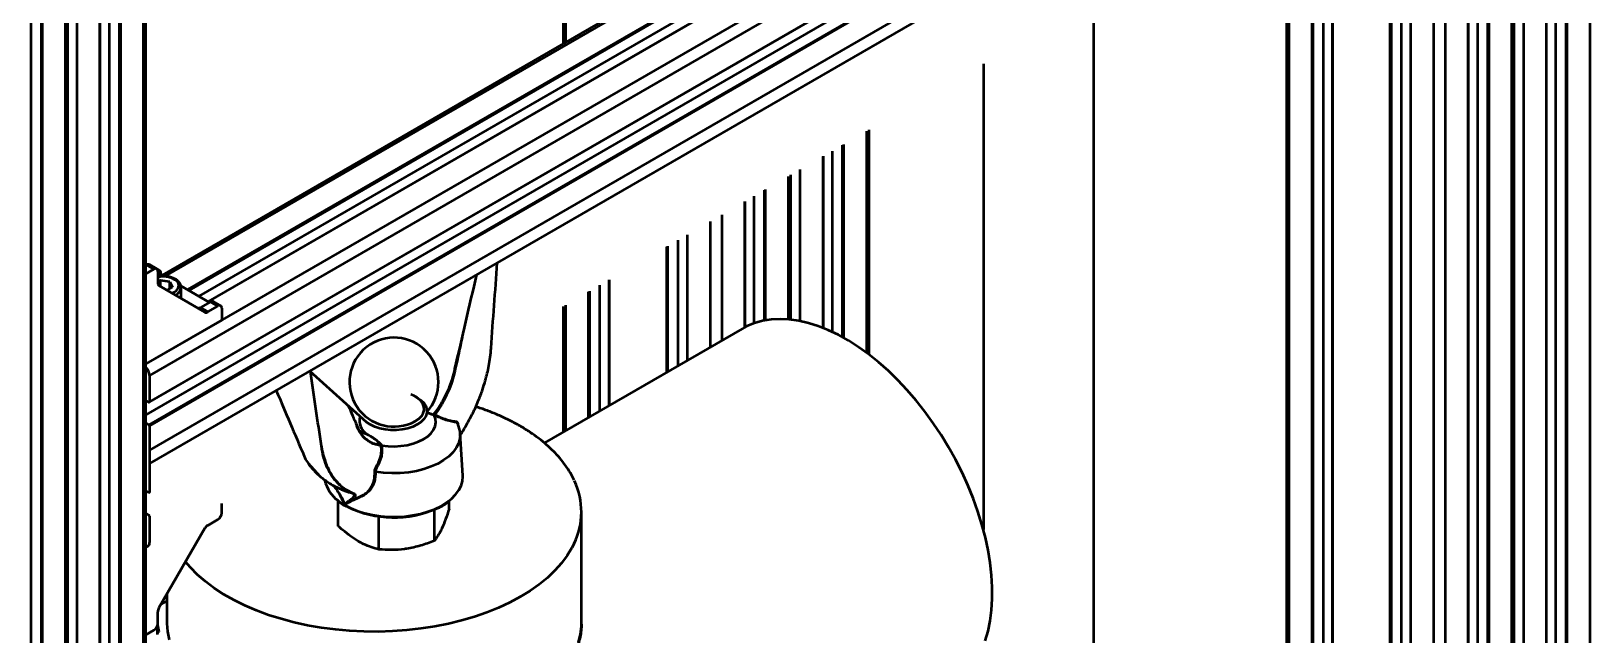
# Model space of a CAD drawing. Header units: millimetres. Extents: x 32504 to 36677, y 41990 to 42879.
# Drawn here: x 33491 to 33603.8, y 42545.3 to 42589 of the extents above; entities that cross this region are included whole.
import ezdxf

# ---------------------------------------------------------------- set-up
doc = ezdxf.new("R2010")
doc.units = ezdxf.units.MM
doc.layers.add('Net_dam', color=7, linetype='Continuous', lineweight=50)

msp = doc.modelspace()

# ---------------------------------------------------------------- linework, layer by layer
at = {"layer": 'Net_dam'}
for p, q in [((33603.7691, 42743.1699), (33603.7691, 42433.1955)), ((33601.2942, 42741.7412), (33601.2942, 42434.6242)), ((33602.0296, 42742.1657), (33602.0296, 42434.1996)), ((33602.1144, 42742.2147), (33602.1144, 42434.1507)), ((33600.6154, 42741.3493), (33600.6154, 42435.0161)), ((33600.633, 42435.0059), (33600.633, 42741.3594)), ((33598.1122, 42739.9042), (33598.1122, 42436.4611)), ((33598.288, 42436.3596), (33598.288, 42740.0057)), ((33598.9608, 42740.3941), (33598.9608, 42435.9713)), ((33595.6373, 42738.4755), (33595.6373, 42437.8898)), ((33596.3727, 42738.9001), (33596.3727, 42437.4653)), ((33596.4576, 42738.949), (33596.4576, 42437.4163)), ((33593.3039, 42737.1285), (33593.3039, 42455.6952)), ((33594.9585, 42738.0837), (33594.9585, 42446.9014)), ((33594.9761, 42446.8913), (33594.9761, 42738.0938)), ((33497.4626, 42356.8172), (33497.4626, 42681.8005)), ((33499.1173, 42357.7724), (33499.1173, 42682.7557)), ((33499.293, 42358.0174), (33499.293, 42682.8571)), ((33495.9636, 42355.9518), (33495.9636, 42680.9351)), ((33495.9812, 42355.9763), (33495.9812, 42680.9452)), ((33496.6424, 42357.2418), (33496.6424, 42681.327)), ((33497.3778, 42356.8172), (33497.3778, 42681.7515)), ((33493.6362, 42354.7517), (33493.6362, 42679.5915)), ((33494.3089, 42354.9966), (33494.3089, 42679.9799)), ((33491.7209, 42353.5516), (33491.7209, 42678.4859)), ((33491.8058, 42353.5516), (33491.8058, 42678.5348)), ((33493.4604, 42354.5068), (33493.4604, 42679.49)), ((33490.9855, 42353.9761), (33490.9855, 42678.0613)), ((33529.6643, 42588.1694), (33529.6643, 42634.4706)), ((33529.4886, 42634.3692), (33529.4886, 42588.0679)), ((33592.4554, 42618.6634), (33499.293, 42564.8819)), ((33592.8796, 42617.9286), (33499.5415, 42564.0456)), ((33581.8488, 42618.2948), (33500.469, 42571.3153)), ((33581.9902, 42618.1736), (33500.6669, 42571.2266)), ((33583.6448, 42617.2184), (33502.2994, 42570.2587)), ((33583.7297, 42617.1694), (33502.3842, 42570.2097)), ((33584.4652, 42616.7448), (33503.1197, 42569.7851)), ((33499.5291, 42562.1075), (33592.8672, 42615.9904)), ((33592.8796, 42616.0179), (33499.5415, 42562.1349)), ((33585.1263, 42616.3631), (33503.7809, 42569.4034)), ((33585.1439, 42616.353), (33503.7984, 42569.3933)), ((33592.1018, 42614.7848), (33499.293, 42561.2074)), ((33592.8372, 42614.3603), (33499.4991, 42560.4774)), ((33592.8796, 42614.2868), (33499.5415, 42560.4039)), ((33592.8796, 42612.5391), (33499.5415, 42558.6562)), ((33592.8796, 42611.5593), (33499.5415, 42557.6764)), ((33592.4554, 42605.3959), (33592.4554, 42456.1851)), ((33584.4651, 42600.7832), (33584.4651, 42521.752)), ((33585.1263, 42601.1649), (33585.1263, 42521.3703)), ((33585.1439, 42601.1751), (33585.1439, 42521.3602)), ((33583.6448, 42600.3097), (33583.6448, 42522.2256)), ((33583.7297, 42600.3587), (33583.7297, 42522.1766)), ((33589.3017, 42600.1033), (33589.3017, 42518.9599)), ((33589.3865, 42600.0543), (33589.3865, 42518.9109)), ((33590.1219, 42599.6298), (33590.1219, 42518.4864)), ((33581.8145, 42599.253), (33581.8145, 42523.2822)), ((33581.9902, 42599.3545), (33581.9902, 42523.1807)), ((33590.7832, 42599.248), (33590.7832, 42455.8803)), ((33590.8007, 42599.2379), (33590.8007, 42455.8904)), ((33567.8883, 42531.3216), (33567.8883, 42591.2136)), ((33559.8883, 42586.5953), (33559.8883, 42552.9067)), ((33551.4432, 42565.6862), (33551.4432, 42581.7201)), ((33551.6189, 42565.5538), (33551.6189, 42581.8215)), ((33549.7037, 42566.8128), (33549.7037, 42580.7159)), ((33549.7885, 42566.7655), (33549.7885, 42580.7649)), ((33548.2895, 42567.4845), (33548.2895, 42579.8995)), ((33548.3071, 42567.4775), (33548.3071, 42579.9096)), ((33548.9683, 42567.1896), (33548.9683, 42580.2913)), ((33545.7863, 42568.1034), (33545.7863, 42578.4544)), ((33545.9621, 42568.0859), (33545.9621, 42578.5559)), ((33546.6348, 42567.9809), (33546.6348, 42578.9443)), ((33543.3114, 42567.828), (33543.3114, 42577.0257)), ((33544.0468, 42568.0239), (33544.0468, 42577.4502)), ((33544.1317, 42568.0396), (33544.1317, 42577.4992)), ((33542.6326, 42567.5374), (33542.6326, 42576.6338)), ((33542.6502, 42567.5464), (33542.6502, 42576.644)), ((33540.1295, 42566.0984), (33540.1295, 42575.1888)), ((33540.978, 42566.5882), (33540.978, 42575.6786)), ((33537.796, 42564.7513), (33537.796, 42573.8417)), ((33538.4573, 42574.2235), (33538.4573, 42565.1331)), ((33538.4748, 42565.1432), (33538.4748, 42574.2336)), ((33536.9758, 42564.2778), (33536.9758, 42573.3682)), ((33537.0606, 42564.3268), (33537.0606, 42573.4172)), ((33499.293, 42572.0266), (33499.3365, 42572.0517)), ((33499.293, 42571.4143), (33499.8668, 42571.7455)), ((33499.3365, 42572.0517), (33499.8668, 42571.7455)), ((33500.0668, 42571.7653), (33499.5365, 42572.0715)), ((33500.2719, 42571.6461), (33500.0787, 42571.7576)), ((33500.1496, 42571.5822), (33500.1496, 42570.7376)), ((33500.1496, 42571.2629), (33500.3547, 42571.3813)), ((33500.3547, 42571.3813), (33500.3547, 42571.4629)), ((33500.6192, 42571.2286), (33500.3547, 42571.3813)), ((33500.3516, 42570.9323), (33500.1496, 42570.8157)), ((33500.2325, 42570.5545), (33503.5599, 42568.633)), ((33501.023, 42570.8284), (33500.3516, 42570.9323)), ((33500.3516, 42570.4857), (33500.3516, 42570.9323)), ((33500.8161, 42570.2175), (33501.2029, 42570.4408)), ((33501.023, 42570.8284), (33501.2029, 42570.4408)), ((33501.023, 42570.3369), (33501.023, 42570.8284)), ((33503.8902, 42569.3403), (33501.8137, 42570.539)), ((33501.8315, 42569.6311), (33501.8315, 42570.414)), ((33531.4038, 42561.0612), (33531.4038, 42570.1516)), ((33532.1392, 42561.4857), (33532.1392, 42570.5761)), ((33532.8004, 42570.9578), (33532.8004, 42561.8674)), ((33532.818, 42561.8776), (33532.818, 42570.968)), ((33501.4507, 42569.8834), (33501.4223, 42569.8674)), ((33503.961, 42569.3811), (33503.2296, 42568.9589)), ((33503.7599, 42568.6528), (33504.4913, 42569.075)), ((33503.961, 42569.3811), (33504.4913, 42569.075)), ((33504.6913, 42569.0948), (33504.1609, 42569.4009)), ((33529.4886, 42569.0459), (33529.4886, 42559.9555)), ((33529.6643, 42560.057), (33529.6643, 42569.1474)), ((33531.3189, 42561.0122), (33531.3189, 42570.1026)), ((33504.7741, 42568.0461), (33499.293, 42564.8819)), ((33503.2296, 42568.9589), (33503.7599, 42568.6528)), ((33504.7741, 42568.9117), (33504.7741, 42568.0461)), ((33542.4313, 42567.4272), (33535.3602, 42563.3452)), ((33499.5415, 42564.0456), (33499.5415, 42562.1349)), ((33518.9165, 42562.4529), (33518.7751, 42562.5346)), ((33535.3602, 42563.3452), (33528.1184, 42559.1646)), ((33499.4991, 42562.1104), (33499.293, 42562.2294)), ((33520.1734, 42561.1672), (33520.1426, 42561.1842)), ((33499.293, 42560.5963), (33499.4991, 42560.4774)), ((33499.5415, 42560.4039), (33499.5415, 42555.6026)), ((33514.7338, 42560.0305), (33515.2794, 42559.8043)), ((33515.4042, 42559.7247), (33515.5514, 42559.6397)), ((33516.3496, 42558.9946), (33516.3577, 42558.9645)), ((33522.2161, 42556.8075), (33522.0298, 42559.8483)), ((33499.4991, 42555.5781), (33499.293, 42555.6971)), ((33504.7741, 42554.1159), (33504.7741, 42554.7786)), ((33513.2039, 42553.1583), (33513.2039, 42554.9261)), ((33513.3343, 42555.3859), (33513.2999, 42555.4573)), ((33513.3174, 42555.4302), (33513.3366, 42555.3932)), ((33513.3308, 42555.3855), (33513.4408, 42555.185)), ((33513.4453, 42555.1873), (33513.4714, 42555.1366)), ((33513.7071, 42554.731), (33513.667, 42554.7542)), ((33514.0869, 42554.9601), (33514.1605, 42554.9999)), ((33514.1987, 42554.9734), (33514.1176, 42554.9338)), ((33514.5776, 42555.1486), (33514.1987, 42554.9734)), ((33520.1586, 42552.0825), (33520.1586, 42554.3564)), ((33521.2345, 42554.4005), (33521.2345, 42554.9854)), ((33499.293, 42554.064), (33499.4991, 42553.945)), ((33499.5415, 42553.8715), (33499.5415, 42551.9608)), ((33503.7599, 42553.2038), (33504.4913, 42553.626)), ((33516.1433, 42551.4614), (33516.1433, 42553.8599)), ((33530.805, 42546.1678), (33530.805, 42554.1699)), ((33500.2325, 42547.2294), (33503.5599, 42552.9927)), ((33500.3726, 42547.4721), (33500.805, 42547.7217)), ((33500.805, 42548.221), (33500.805, 42546.1678)), ((33500.1496, 42546.1061), (33500.1496, 42546.9507)), ((33499.293, 42545.285), (33499.8668, 42545.6162)), ((33500.0979, 42545.8879), (33500.0979, 42545.2982))]:
    msp.add_line(p, q, dxfattribs=at)
at = {"layer": 'Net_dam', "flags": 128}
for points in [[(33500.1412, 42571.6563), (33500.1801, 42571.6639), (33500.229, 42571.6619), (33500.2719, 42571.6461), (33500.307, 42571.6169), (33500.3332, 42571.5755), (33500.3493, 42571.5235), (33500.3547, 42571.4629)], [(33501.184, 42570.005), (33501.3376, 42570.0793), (33501.5127, 42570.2097), (33501.6262, 42570.3611), (33501.6709, 42570.524), (33501.644, 42570.6882), (33501.5472, 42570.8434), (33501.3866, 42570.9799), (33501.1723, 42571.089), (33500.9176, 42571.1639), (33500.6388, 42571.1999), (33500.3532, 42571.1947), (33500.1496, 42571.1648)], [(33560.0258, 42544.8512), (33560.2262, 42545.5487), (33560.3776, 42546.2885), (33560.4792, 42547.0672), (33560.5305, 42547.881), (33560.5313, 42548.7261), (33560.4816, 42549.5983), (33560.3816, 42550.4937), (33560.2318, 42551.4078), (33560.033, 42552.3363), (33559.7859, 42553.2749), (33559.4919, 42554.2189), (33559.1524, 42555.1641), (33558.7689, 42556.1057), (33558.3433, 42557.0394), (33557.8776, 42557.9607), (33557.374, 42558.8652), (33556.8349, 42559.7486), (33556.263, 42560.6067), (33555.6609, 42561.4353), (33555.0314, 42562.2307), (33554.3777, 42562.9888), (33553.7027, 42563.7063), (33553.0098, 42564.3795), (33552.3022, 42565.0054), (33551.5834, 42565.5809), (33550.8566, 42566.1033), (33550.1254, 42566.5701), (33549.3933, 42566.979), (33548.6638, 42567.3282), (33547.9403, 42567.616), (33547.2263, 42567.841), (33546.5251, 42568.002), (33545.8402, 42568.0985), (33545.1748, 42568.1298), (33544.5321, 42568.0959), (33543.915, 42567.9969), (33543.3267, 42567.8332), (33542.7698, 42567.6057), (33542.4313, 42567.4272)], [(33518.9163, 42560.4937), (33518.5958, 42560.3384), (33518.2335, 42560.2177), (33517.8404, 42560.1351), (33517.4284, 42560.0932), (33517.01, 42560.0932), (33516.598, 42560.1351), (33516.2049, 42560.2177), (33515.8426, 42560.3384), (33515.5222, 42560.4937), (33515.2532, 42560.6787), (33511.1374, 42564.3706)], [(33518.7748, 42560.7386), (33519.0276, 42560.9134), (33519.2223, 42561.1115), (33519.3525, 42561.3264), (33519.4142, 42561.5512), (33519.4054, 42561.7789), (33519.3263, 42562.0019), (33519.1794, 42562.2133), (33518.9696, 42562.4061), (33518.7035, 42562.5741), (33518.4663, 42562.6829)], [(33518.9165, 42562.4529), (33519.1852, 42562.2681), (33519.3943, 42562.0589), (33519.5374, 42561.832), (33519.6101, 42561.5941), (33519.6101, 42561.3526), (33519.5374, 42561.1148), (33519.3943, 42560.8878), (33519.1852, 42560.6787), (33518.9163, 42560.4937)], [(33516.3496, 42558.9946), (33516.8069, 42558.9377), (33517.2738, 42558.9218), (33517.7394, 42558.9473), (33518.1928, 42559.0136), (33518.6233, 42559.1192), (33519.0208, 42559.2615), (33519.3759, 42559.4372), (33519.6803, 42559.6422), (33519.9268, 42559.8717), (33520.1096, 42560.1202), (33520.2245, 42560.382), (33520.2687, 42560.6508), (33520.2412, 42560.9203), (33520.1426, 42561.1842)], [(33522.0298, 42559.8483), (33522.0308, 42559.8297), (33522.0103, 42559.4821), (33521.9148, 42559.1387), (33521.7458, 42558.8049), (33521.5058, 42558.4859), (33521.1987, 42558.1866), (33520.8292, 42557.9119), (33520.4032, 42557.666), (33519.9274, 42557.4527), (33519.409, 42557.2754), (33518.8564, 42557.1369), (33518.2782, 42557.0393), (33517.6833, 42556.9842), (33517.0812, 42556.9724), (33516.4813, 42557.0041), (33515.8929, 42557.0788)], [(33521.2127, 42554.9686), (33521.4072, 42555.1286), (33521.7008, 42555.4256), (33521.9316, 42555.7406), (33522.0962, 42556.0691), (33522.1923, 42556.4066), (33522.2187, 42556.7482), (33522.2161, 42556.8075)], [(33513.19, 42554.9963), (33513.2903, 42554.9201), (33513.6837, 42554.6644)], [(33513.333, 42555.3865), (33513.3334, 42555.3861), (33513.3349, 42555.3857), (33513.3373, 42555.3859), (33513.3406, 42555.3867), (33513.3447, 42555.388)], [(33513.3343, 42555.3859), (33513.3365, 42555.3877), (33513.3382, 42555.3893), (33513.3393, 42555.3907), (33513.3399, 42555.3917), (33513.3399, 42555.3925), (33513.3394, 42555.393), (33513.3383, 42555.3933), (33513.3366, 42555.3932)], [(33513.6837, 42554.6644), (33514.1266, 42554.4373), (33514.613, 42554.2421), (33515.136, 42554.0815), (33515.6882, 42553.9576), (33516.2619, 42553.8724), (33516.8491, 42553.8269), (33517.4414, 42553.8218), (33518.0306, 42553.8573), (33518.6085, 42553.9326), (33519.1668, 42554.047), (33519.6978, 42554.1986), (33520.194, 42554.3854), (33520.6484, 42554.6048), (33521.0547, 42554.8537), (33521.2127, 42554.9686)], [(33530.273, 42551.8842), (33530.1185, 42551.5802), (33529.7735, 42551.0143), (33529.3615, 42550.4636), (33528.8845, 42549.9306), (33528.3446, 42549.418), (33527.7446, 42548.9282), (33527.0873, 42548.4635), (33526.3758, 42548.0263), (33525.6136, 42547.6185), (33524.8043, 42547.2422), (33523.9518, 42546.8991), (33523.0602, 42546.5909), (33522.1338, 42546.3191), (33521.177, 42546.085), (33520.1944, 42545.8897), (33519.1908, 42545.7341), (33518.1709, 42545.619), (33517.1397, 42545.545), (33516.102, 42545.5123), (33515.0629, 42545.5212), (33514.0274, 42545.5716), (33513.0004, 42545.6633), (33511.9869, 42545.7958), (33510.9917, 42545.9685), (33510.0196, 42546.1806), (33509.0753, 42546.431), (33508.1633, 42546.7186), (33507.2879, 42547.0419), (33506.4534, 42547.3994), (33505.6639, 42547.7895), (33504.9229, 42548.2101), (33504.2343, 42548.6594), (33503.6011, 42549.1351), (33503.0265, 42549.635), (33502.5133, 42550.1566), (33502.1618, 42550.5711)], [(33500.805, 42546.1678), (33500.8053, 42546.1123), (33500.8477, 42545.5151), (33500.9613, 42544.921)], [(33530.5975, 42544.7327), (33530.7338, 42545.3252), (33530.7989, 42545.9217), (33530.805, 42546.1678)]]:
    msp.add_lwpolyline(points, dxfattribs=at)
at = {"layer": 'Net_dam'}
for centre, radius, start, end in [((33499.4536, 42571.8881), 0.2012, 65.692881, 125.617577), ((33499.9772, 42571.6101), 0.1747, 350.785963, 129.203285), ((33500.3499, 42570.7179), 0.2012, 174.379621, 234.301961), ((33501.1976, 42570.4674), 0.6366, 293.432238, 354.720947), ((33504.0781, 42569.2176), 0.2012, 65.692881, 125.617577), ((33504.6017, 42568.9396), 0.1747, 350.785963, 129.203285), ((33503.1117, 42569.1243), 0.2031, 247.423597, 305.46513), ((33503.6427, 42568.8163), 0.2012, 245.686048, 305.618173), ((33517.2358, 42563.5681), 3.2209, 317.489502, 298.544424), ((33498.6149, 42564.002), 0.9277, 2.697218, 43.030069), ((33499.5157, 42562.1307), 0.0262, 230.796715, 9.214037), ((33520.0338, 42561.246), 0.0808, 323.353813, 338.559501), ((33520.2987, 42561.1443), 0.1274, 153.75077, 169.637639), ((33499.4494, 42560.3997), 0.0922, 2.605478, 57.394522), ((33515.9108, 42560.7905), 1.171, 164.595914, 237.368613), ((33521.7628, 42560.7022), 0.0625, 161.569318, 214.030359), ((33521.8793, 42560.5091), 0.0397, 118.830288, 136.596971), ((33516.3138, 42559.0639), 0.0456, 256.702305, 285.713765), ((33516.3414, 42559.049), 0.086, 252.286383, 280.930287), ((33515.8813, 42556.996), 0.0836, 82.061844, 117.367665), ((33516.0293, 42557.4724), 0.1238, 220.530401, 246.56394), ((33499.5157, 42555.5984), 0.0262, 230.796715, 9.214037), ((33514.5886, 42556.9487), 2.4017, 191.806487, 234.38599), ((33514.2437, 42555.6203), 0.0899, 258.160694, 288.766201), ((33525.5811, 42554.1694), 5.2188, 334.030787, 25.504128), ((33517.2295, 42561.3983), 7.6231, 243.759618, 294.044456), ((33514.1113, 42555.0927), 0.1348, 221.084984, 259.563113), ((33514.0699, 42554.9093), 0.0536, 27.215877, 71.592124), ((33514.1533, 42554.9489), 0.0516, 28.361392, 81.935679), ((33499.4494, 42553.8674), 0.0922, 2.605478, 57.394522), ((33504.16, 42554.1439), 0.6147, 302.605478, 357.394522), ((33504.0653, 42552.7142), 0.577, 121.954672, 151.144391), ((33499.2864, 42551.9172), 0.2589, 271.4647, 9.713744), ((33500.7264, 42546.931), 0.5771, 148.856272, 178.043501), ((33499.5356, 42546.134), 0.6147, 302.605478, 357.394522), ((33505.2273, 42546.5895), 5.1302, 186.762063, 192.257654)]:
    msp.add_arc(centre, radius, start, end, dxfattribs=at)
msp.add_ellipse((33515.0979, 42534.3279), major_axis=(14.9589, -11.1111), ratio=0.09983118, start_param=3.09105633, end_param=3.21509202, dxfattribs=at)
for points, knots in [([(33520.109, 42561.2165), (33520.2325, 42561.3846), (33520.4793, 42561.7207), (33520.8465, 42562.331), (33521.1925, 42563.0376), (33521.4807, 42563.7989), (33521.5943, 42564.2911), (33521.647, 42564.5191), (33521.647, 42564.5191), (33521.647, 42564.5191), (33521.647, 42564.5191), (33522.1742, 42566.7963), (33522.7015, 42569.0735), (33523.2287, 42571.3507)], [0, 0, 0, 0, 0.1716077, 0.34319531, 0.57260943, 0.80202085, 1, 1, 1, 1.00000001, 1.00000002, 1.00000003, 2.97949356, 2.97949356, 2.97949356, 2.97949356]), ([(33522.036, 42559.7465), (33522.0406, 42559.7531), (33522.2152, 42560.0008), (33522.5067, 42560.5015), (33522.9473, 42561.3119), (33523.327, 42562.1481), (33523.6334, 42562.9637), (33523.8411, 42563.6324), (33523.9932, 42564.2173), (33524.1126, 42564.7844), (33524.2145, 42565.3955), (33524.245, 42565.8101), (33524.261, 42566.0281), (33524.261, 42566.0281), (33524.261, 42566.0281), (33524.261, 42566.0281), (33524.4124, 42568.0883), (33524.5637, 42570.1486), (33524.7151, 42572.2088)], [0, 0, 0, 0, 0.00350462, 0.13171226, 0.24810151, 0.40116313, 0.52884332, 0.63078055, 0.71360222, 0.80117549, 0.89545606, 1, 1, 1, 1.00000001, 1.00000001, 1.00000001, 1.98809489, 1.98809489, 1.98809489, 1.98809489]), ([(33501.8266, 42570.4077), (33501.8249, 42570.4588), (33501.8212, 42570.5713), (33501.7411, 42570.7348), (33501.6095, 42570.8895), (33501.4254, 42571.0224), (33501.1961, 42571.128), (33500.9323, 42571.2005), (33500.6495, 42571.2346), (33500.3821, 42571.2346), (33500.2199, 42571.2059), (33500.1496, 42571.1935)], [0, 0, 0, 0, 0.09047141, 0.19913594, 0.3102353, 0.42665594, 0.54672283, 0.66748193, 0.78789126, 0.90812248, 1, 1, 1, 1]), ([(33522.1738, 42566.7947), (33522.008, 42566.0418), (33521.8421, 42565.2889), (33521.6762, 42564.536), (33521.6762, 42564.536), (33521.6762, 42564.536), (33521.6762, 42564.536), (33521.624, 42564.299), (33521.5141, 42563.8001), (33521.2336, 42563.0244), (33520.8976, 42562.3162), (33520.5409, 42561.7027), (33520.3039, 42561.3689), (33520.1844, 42561.2007)], [-0.65017813, -0.65017813, -0.65017813, -0.65017813, 0, 0, 0, 0, 0, 0, 0.20465183, 0.43089442, 0.6641007, 0.83076297, 1, 1, 1, 1]), ([(33514.2253, 42555.5323), (33513.9595, 42555.6714), (33513.4279, 42555.9495), (33512.9976, 42556.426), (33512.669, 42556.8936), (33512.4204, 42557.3316), (33512.2318, 42557.8335), (33512.0761, 42558.3613), (33512.031, 42558.6645), (33511.9894, 42558.9439), (33511.9894, 42558.9439), (33511.9894, 42558.9439), (33511.9894, 42558.9439), (33511.7222, 42560.7377), (33511.4549, 42562.5316), (33511.1877, 42564.3254)], [0, 0, 0, 0, 0.2314719, 0.46294347, 0.4768406, 0.64698924, 0.81715741, 0.8315539, 1, 1, 1, 1.00000001, 1.00000001, 1.00000001, 2.08190224, 2.08190224, 2.08190224, 2.08190224]), ([(33508.7152, 42562.9723), (33509.3884, 42561.388), (33510.0616, 42559.8038), (33510.7348, 42558.2196), (33510.8033, 42558.0582), (33510.8939, 42557.8452), (33511.034, 42557.6935), (33511.0679, 42557.6567), (33511.0679, 42557.6567), (33511.0679, 42557.6567), (33511.0679, 42557.6567), (33511.3604, 42557.3376), (33511.6529, 42557.0185), (33511.9455, 42556.6994)], [-7.43678013, -7.43678013, -7.43678013, -7.43678013, 0, 0, 0, 0.75743041, 1, 1, 1, 1.00000001, 1.00000002, 1.00000003, 3.08446822, 3.08446822, 3.08446822, 3.08446822]), ([(33513.9321, 42561.8637), (33514.1373, 42561.3827), (33514.3425, 42560.9018), (33514.5478, 42560.4208), (33514.5478, 42560.4208), (33514.5478, 42560.4208), (33514.5478, 42560.4208), (33514.6154, 42560.2622), (33514.7613, 42559.9201), (33515.0971, 42559.5188), (33515.4887, 42559.2381), (33515.8967, 42559.0752), (33516.1678, 42559.0381), (33516.3033, 42559.0195)], [-0.60130929, -0.60130929, -0.60130929, -0.60130929, 0, 0, 0, 0, 0, 0, 0.19806007, 0.42744834, 0.65683932, 0.82840962, 1, 1, 1, 1]), ([(33519.6192, 42561.3832), (33519.7078, 42561.3469), (33519.8267, 42561.2983), (33519.995, 42561.2474), (33520.0688, 42561.2274), (33520.109, 42561.2165)], [0, 0, 0, 0, 0.57066919, 0.76574117, 1, 1, 1, 1]), ([(33520.0987, 42561.1978), (33520.0238, 42561.2178), (33519.8521, 42561.2637), (33519.7032, 42561.3313), (33519.6192, 42561.3694)], [0, 0, 0, 0, 0.43579695, 1, 1, 1, 1]), ([(33520.1419, 42561.1922), (33520.1408, 42561.1922), (33520.1395, 42561.1922), (33520.1247, 42561.1928), (33520.1116, 42561.1953), (33520.0987, 42561.1978)], [0, 0, 0, 0, 0.07838039, 0.08632659, 1, 1, 1, 1]), ([(33520.109, 42561.2165), (33520.1174, 42561.2159), (33520.1277, 42561.2151), (33520.142, 42561.2165), (33520.1477, 42561.2174), (33520.1515, 42561.218)], [0, 0, 0, 0, 0.59232071, 0.73269027, 1, 1, 1, 1]), ([(33520.1426, 42561.1842), (33520.1419, 42561.1859), (33520.1408, 42561.1886), (33520.1416, 42561.1912), (33520.1419, 42561.1922)], [0, 0, 0, 0, 0.63888867, 1, 1, 1, 1]), ([(33520.1419, 42561.1922), (33520.1435, 42561.1962), (33520.1464, 42561.2034), (33520.1499, 42561.2133), (33520.1514, 42561.2178), (33520.1515, 42561.218)], [0, 0, 0, 0, 0.55994543, 0.97745773, 1, 1, 1, 1]), ([(33520.1515, 42561.218), (33520.1523, 42561.2175), (33520.1624, 42561.2106), (33520.1739, 42561.2055), (33520.1844, 42561.2007)], [0, 0, 0, 0, 0.0729927, 1, 1, 1, 1]), ([(33521.7111, 42560.6673), (33521.5861, 42560.688), (33521.3329, 42560.7301), (33520.9364, 42560.8471), (33520.5467, 42560.9916), (33520.2988, 42561.1083), (33520.1734, 42561.1672)], [0, 0, 0, 0, 0.26799065, 0.54315148, 0.76903289, 1, 1, 1, 1]), ([(33520.1844, 42561.2007), (33520.4293, 42561.093), (33520.8183, 42560.9221), (33521.3264, 42560.7813), (33521.5767, 42560.7419), (33521.7036, 42560.722)], [0, 0, 0, 0, 0.4560508, 0.72440569, 1, 1, 1, 1]), ([(33530.2732, 42556.4705), (33530.2111, 42556.6025), (33530.0627, 42556.9178), (33529.7579, 42557.4029), (33529.3709, 42557.9252), (33528.9242, 42558.4313), (33528.4224, 42558.9194), (33527.867, 42559.3873), (33527.2605, 42559.8329), (33526.6058, 42560.2544), (33525.9053, 42560.6499), (33525.1629, 42561.0182), (33524.3795, 42561.3558), (33523.7079, 42561.6149), (33523.2869, 42561.749), (33523.1507, 42561.7924)], [0, 0, 0, 0, 0.0587195, 0.14024101, 0.22194471, 0.3038049, 0.38578703, 0.46785568, 0.5499795, 0.63213337, 0.71429857, 0.79645926, 0.8786086, 0.96074288, 1, 1, 1, 1]), ([(33515.2945, 42559.3815), (33515.2382, 42559.4191), (33515.0313, 42559.557), (33514.7881, 42559.9085), (33514.6008, 42560.2285), (33514.5485, 42560.4114), (33514.5461, 42560.4198)], [0, 0, 0, 0, 0.16619363, 0.60995339, 0.98193102, 1, 1, 1, 1]), ([(33515.4042, 42559.7247), (33515.273, 42559.7941), (33515.0646, 42559.9043), (33514.8257, 42559.9911), (33514.7372, 42560.0232)], [0, 0, 0, 0, 0.62976339, 1, 1, 1, 1]), ([(33521.7036, 42560.722), (33521.731, 42560.715), (33521.7859, 42560.701), (33521.8434, 42560.6378), (33521.8545, 42560.5754), (33521.8601, 42560.5439)], [0, 0, 0, 0, 0.33163925, 0.6633693, 1, 1, 1, 1]), ([(33521.8267, 42560.5875), (33521.8263, 42560.5892), (33521.8191, 42560.6167), (33521.7799, 42560.6496), (33521.7341, 42560.6614), (33521.7111, 42560.6673)], [0, 0, 0, 0, 0.03316828, 0.51547054, 1, 1, 1, 1]), ([(33522.025, 42559.8674), (33522.0252, 42559.8814), (33522.0262, 42560.0078), (33521.968, 42560.2405), (33521.8892, 42560.465), (33521.8328, 42560.5771), (33521.8275, 42560.5877)], [0, 0, 0, 0, 0.05651031, 0.51308616, 0.9537172, 1, 1, 1, 1]), ([(33511.99, 42558.9442), (33511.9994, 42558.8727), (33512.0372, 42558.5857), (33512.1764, 42558.0507), (33512.4291, 42557.36), (33512.8474, 42556.6302), (33513.3358, 42556.1006), (33513.8427, 42555.7365), (33514.1293, 42555.6023), (33514.2726, 42555.5352)], [0, 0, 0, 0, 0.04255963, 0.17069202, 0.34624472, 0.52454583, 0.75848484, 0.87924183, 1, 1, 1, 1]), ([(33514.8558, 42559.8269), (33514.8567, 42559.8273), (33514.8593, 42559.8284), (33514.8309, 42559.8661), (33514.8126, 42559.8904)], [0, 0, 0, 0, 0.35437741, 1, 1, 1, 1]), ([(33515.2794, 42559.8043), (33515.3002, 42559.7898), (33515.3404, 42559.7619), (33515.3835, 42559.7368), (33515.4042, 42559.7247)], [0, 0, 0, 0, 0.51840018, 1, 1, 1, 1]), ([(33516.3152, 42558.967), (33516.1826, 42558.9885), (33515.9154, 42559.0319), (33515.5678, 42559.1653), (33515.3794, 42559.3143), (33515.2945, 42559.3815)], [0, 0, 0, 0, 0.35105448, 0.70745608, 1, 1, 1, 1]), ([(33516.3033, 42559.0195), (33516.2042, 42559.1264), (33516.0031, 42559.3434), (33515.7176, 42559.5381), (33515.5604, 42559.6342), (33515.5514, 42559.6397)], [0, 0, 0, 0, 0.47801103, 0.96997128, 1, 1, 1, 1]), ([(33515.5514, 42559.6397), (33515.5761, 42559.6256), (33515.6239, 42559.5983), (33515.6741, 42559.5741), (33515.6984, 42559.5624)], [0, 0, 0, 0, 0.51824111, 1, 1, 1, 1]), ([(33515.6984, 42559.5624), (33515.8188, 42559.4794), (33516.0621, 42559.3117), (33516.2376, 42559.1178), (33516.3262, 42559.02)], [0, 0, 0, 0, 0.49531721, 1, 1, 1, 1]), ([(33515.9352, 42557.392), (33516.0587, 42557.6355), (33516.2472, 42558.0075), (33516.3396, 42558.5497), (33516.3234, 42558.8266), (33516.3152, 42558.967)], [0, 0, 0, 0, 0.48336801, 0.73805114, 1, 1, 1, 1]), ([(33516.3577, 42558.9645), (33516.3665, 42558.8257), (33516.3844, 42558.5438), (33516.2951, 42557.991), (33516.1039, 42557.6075), (33515.98, 42557.3588)], [0, 0, 0, 0, 0.25451133, 0.51669446, 1, 1, 1, 1]), ([(33516.3057, 42558.9979), (33516.3062, 42558.9998), (33516.3078, 42559.0059), (33516.307, 42559.0134), (33516.3038, 42559.0187), (33516.3033, 42559.0195)], [0, 0, 0, 0, 0.2718296, 0.88199675, 1, 1, 1, 1]), ([(33516.3152, 42558.967), (33516.3138, 42558.9756), (33516.3121, 42558.9859), (33516.3069, 42558.9957), (33516.3059, 42558.9975), (33516.3057, 42558.9979)], [0, 0, 0, 0, 0.80610637, 0.96601396, 1, 1, 1, 1]), ([(33516.3057, 42558.9979), (33516.3059, 42558.9978), (33516.3105, 42558.996), (33516.3202, 42558.9938), (33516.3309, 42558.9946), (33516.3359, 42558.995)], [0, 0, 0, 0, 0.02253535, 0.53969407, 1, 1, 1, 1]), ([(33516.3262, 42559.02), (33516.3305, 42559.0124), (33516.3351, 42559.0042), (33516.3358, 42558.9957), (33516.3359, 42558.995)], [0, 0, 0, 0, 0.92161108, 1, 1, 1, 1]), ([(33516.3359, 42558.995), (33516.3389, 42558.9952), (33516.3435, 42558.9955), (33516.348, 42558.9949), (33516.3496, 42558.9946)], [0, 0, 0, 0, 0.63659502, 1, 1, 1, 1]), ([(33511.0035, 42557.7185), (33511.1769, 42557.4902), (33511.525, 42557.0318), (33512.2225, 42556.4672), (33512.9098, 42556.0403), (33513.3924, 42555.8389), (33513.596, 42555.7539)], [0, 0, 0, 0, 0.26791946, 0.53793611, 0.80498544, 1, 1, 1, 1]), ([(33514.1605, 42554.9999), (33514.285, 42555.0572), (33514.5343, 42555.1718), (33514.9443, 42555.3462), (33515.2992, 42555.5824), (33515.5588, 42555.8891), (33515.7323, 42556.2209), (33515.8282, 42556.589), (33515.8497, 42556.8775), (33515.844, 42557.0392), (33515.8429, 42557.0702)], [0, 0, 0, 0, 0.15765706, 0.31553225, 0.47187224, 0.59659703, 0.72134014, 0.845809, 0.97041542, 1, 1, 1, 1]), ([(33515.8929, 42557.0788), (33515.8937, 42557.0472), (33515.8982, 42556.8825), (33515.8744, 42556.589), (33515.7753, 42556.2145), (33515.5986, 42555.8769), (33515.3373, 42555.5656), (33514.9793, 42555.3256), (33514.7119, 42555.2078), (33514.5776, 42555.1486)], [0, 0, 0, 0, 0.03522528, 0.18382295, 0.3322625, 0.48110412, 0.629918, 0.81406834, 1, 1, 1, 1]), ([(33515.8429, 42557.0702), (33515.8438, 42557.1028), (33515.8455, 42557.1677), (33515.8762, 42557.2754), (33515.9098, 42557.3496), (33515.9315, 42557.3858), (33515.9352, 42557.392)], [0, 0, 0, 0, 0.31022761, 0.6189902, 0.93586398, 1, 1, 1, 1]), ([(33515.98, 42557.3588), (33515.9766, 42557.3535), (33515.9562, 42557.3221), (33515.9247, 42557.2578), (33515.8957, 42557.1641), (33515.8938, 42557.1072), (33515.8929, 42557.0788)], [0, 0, 0, 0, 0.064564814, 0.383025626, 0.691784644, 1, 1, 1, 1]), ([(33512.8545, 42556.1054), (33512.8751, 42556.0794), (33512.9697, 42555.9602), (33513.1338, 42555.7175), (33513.2727, 42555.5004), (33513.3447, 42555.388)], [0, 0, 0, 0, 0.11856281, 0.54323401, 1, 1, 1, 1]), ([(33513.2053, 42555.9272), (33513.2073, 42555.9259), (33513.3438, 42555.8378), (33513.6835, 42555.6984), (33514.0432, 42555.5881), (33514.2253, 42555.5323)], [0, 0, 0, 0, 0.00733671, 0.49755911, 1, 1, 1, 1]), ([(33514.0097, 42555.0041), (33514.0665, 42555.0427), (33514.1753, 42555.1165), (33514.3021, 42555.2285), (33514.3817, 42555.3396), (33514.3832, 42555.4477), (33514.2738, 42555.5063), (33514.2253, 42555.5323)], [0, 0, 0, 0, 0.22009134, 0.42091786, 0.62485769, 0.83365512, 1, 1, 1, 1]), ([(33514.2726, 42555.5352), (33514.3115, 42555.5164), (33514.3503, 42555.4976), (33514.3755, 42555.4766), (33514.3755, 42555.4766)], [0, 0, 0, 0, 0.9999475, 1, 1, 1, 1]), ([(33513.2101, 42554.9469), (33513.3243, 42554.8607), (33513.4985, 42554.7291), (33513.7074, 42554.6171), (33513.7793, 42554.5785)], [0, 0, 0, 0, 0.65559208, 1, 1, 1, 1]), ([(33513.667, 42554.7542), (33513.6661, 42554.7557), (33513.6648, 42554.7581), (33513.6358, 42554.8107), (33513.58, 42554.9131), (33513.4692, 42555.121), (33513.3886, 42555.2793), (33513.3343, 42555.3859)], [0, 0, 0, 0, 0.00737079, 0.01114462, 0.25185535, 0.49623453, 1, 1, 1, 1]), ([(33513.3447, 42555.388), (33513.4224, 42555.2546), (33513.5412, 42555.0509), (33513.6349, 42554.8333), (33513.6662, 42554.7561), (33513.667, 42554.7542)], [0, 0, 0, 0, 0.648445297, 0.991259796, 1, 1, 1, 1]), ([(33513.4714, 42555.1366), (33513.5199, 42555.0428), (33513.5845, 42554.9179), (33513.6481, 42554.7916), (33513.665, 42554.7581), (33513.6662, 42554.7558), (33513.667, 42554.7542)], [0, 0, 0, 0, 0.73763887, 0.98188737, 0.9876039, 1, 1, 1, 1]), ([(33513.7071, 42554.731), (33513.708, 42554.732), (33513.7762, 42554.8031), (33513.8728, 42554.9055), (33513.9745, 42554.9787), (33514.0097, 42555.0041)], [0, 0, 0, 0, 0.00873935, 0.656847, 1, 1, 1, 1]), ([(33513.7071, 42554.731), (33513.708, 42554.7316), (33513.7249, 42554.743), (33513.8042, 42554.7958), (33513.927, 42554.8744), (33514.0406, 42554.9353), (33514.0869, 42554.9601)], [0, 0, 0, 0, 0.00739913, 0.13895174, 0.64973902, 1, 1, 1, 1]), ([(33514.1176, 42554.9338), (33514.0476, 42554.9011), (33513.9128, 42554.8383), (33513.7815, 42554.7704), (33513.7156, 42554.7355), (33513.708, 42554.7315), (33513.7071, 42554.731)], [0, 0, 0, 0, 0.48878642, 0.94133317, 0.9926291, 1, 1, 1, 1]), ([(33514.3755, 42555.4766), (33514.3755, 42555.4766), (33514.3865, 42555.4679), (33514.4355, 42555.4216), (33514.4503, 42555.3311), (33514.3825, 42555.2087), (33514.2786, 42555.0989), (33514.1956, 42555.0293), (33514.1605, 42554.9999)], [0, 0, 0, 0, 0.00000781, 0.06239947, 0.32336046, 0.57058758, 0.81857987, 1, 1, 1, 1]), ([(33520.3944, 42554.4414), (33520.4817, 42554.483), (33520.7145, 42554.5941), (33520.9798, 42554.7564), (33521.1388, 42554.8837), (33521.1866, 42554.922)], [0, 0, 0, 0, 0.29534675, 0.7881137, 1, 1, 1, 1]), ([(33521.2345, 42554.4005), (33521.1471, 42554.1389), (33520.9708, 42553.6109), (33520.7885, 42553.1909), (33520.6965, 42552.979)], [0, 0, 0, 0, 0.49545796, 1, 1, 1, 1]), ([(33514.6736, 42552.0473), (33514.4831, 42552.1658), (33514.0993, 42552.4045), (33513.6093, 42552.7964), (33513.3134, 42553.0605), (33513.2039, 42553.1583)], [0, 0, 0, 0, 0.38304193, 0.77164943, 1, 1, 1, 1]), ([(33520.6965, 42552.979), (33520.6838, 42552.9518), (33520.5872, 42552.7461), (33520.4052, 42552.4112), (33520.2413, 42552.1928), (33520.1586, 42552.0825)], [0, 0, 0, 0, 0.07010709, 0.53079324, 1, 1, 1, 1]), ([(33516.1433, 42551.4614), (33515.9628, 42551.5104), (33515.6, 42551.6089), (33515.1062, 42551.8103), (33514.7957, 42551.9804), (33514.6736, 42552.0473)], [0, 0, 0, 0, 0.375525415, 0.754484115, 1, 1, 1, 1]), ([(33518.151, 42551.5094), (33518.1034, 42551.5024), (33517.743, 42551.449), (33517.0635, 42551.4012), (33516.4519, 42551.4412), (33516.1433, 42551.4614)], [0, 0, 0, 0, 0.07010709, 0.53079324, 1, 1, 1, 1]), ([(33520.1586, 42552.0825), (33519.8325, 42551.9587), (33519.1745, 42551.7088), (33518.4942, 42551.5763), (33518.151, 42551.5094)], [0, 0, 0, 0, 0.495457963, 1, 1, 1, 1]), ([(33526.4941, 42539.9971), (33526.9165, 42540.2598), (33527.7614, 42540.7852), (33528.7227, 42541.6176), (33529.4629, 42542.432), (33530.0386, 42543.2567), (33530.4849, 42544.1588), (33530.7495, 42545.1295), (33530.8478, 42545.8278), (33530.8093, 42546.1959), (33530.805, 42546.2375)], [0, 0, 0, 0, 0.155604608, 0.31121173, 0.433070293, 0.554931063, 0.697091996, 0.839719355, 0.981896305, 1, 1, 1, 1])]:
    msp.add_open_spline(points, degree=3, knots=knots, dxfattribs=at)

doc.saveas('drawing.dxf')
